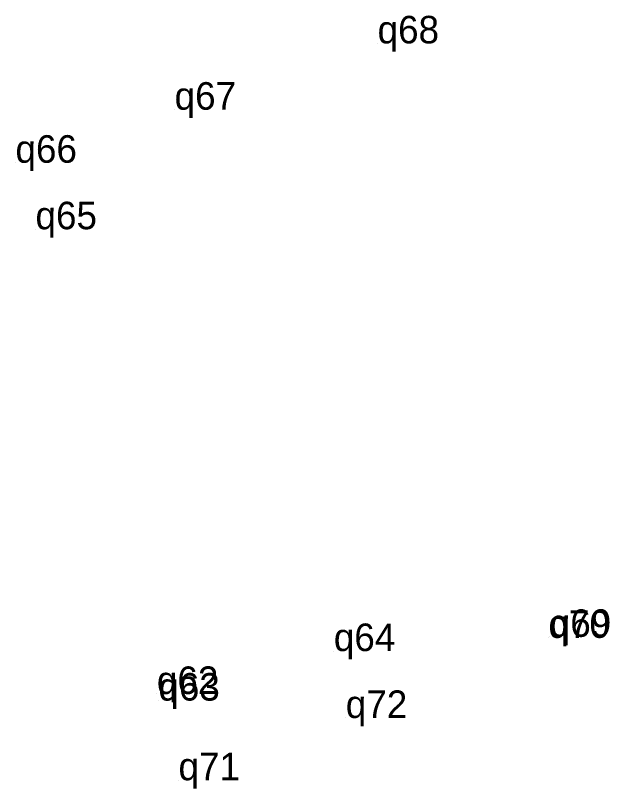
# Model space of a CAD drawing. Extents: x -2 to 54773767, y -1 to 183694297.
# Drawn here: x 552319.4 to 552358.2, y 1822823 to 1822873.5 of the extents above; entities that cross this region are included whole.
import ezdxf

# ---------------------------------------------------------------- set-up
doc = ezdxf.new("R2010")
doc.units = 0
doc.layers.add('Level 12', color=7, linetype='Continuous')
doc.layers.add('Level 7', color=7, linetype='Continuous')

msp = doc.modelspace()

# ---------------------------------------------------------------- linework, layer by layer
at = {"layer": 'Level 7'}
for p, q in [((552343.057, 1822871.678), (552343.057, 1822871.678)), ((552329.793, 1822867.344), (552329.793, 1822867.344)), ((552319.394, 1822863.876), (552319.394, 1822863.876)), ((552320.702, 1822859.528), (552320.702, 1822859.528)), ((552354.222, 1822832.81), (552354.222, 1822832.81)), ((552354.311, 1822832.878), (552354.311, 1822832.878)), ((552340.198, 1822831.95), (552340.198, 1822831.95)), ((552328.634, 1822829.144), (552328.634, 1822829.144)), ((552328.733, 1822828.712), (552328.733, 1822828.712)), ((552340.979, 1822827.576), (552340.979, 1822827.576)), ((552330.048, 1822823.505), (552330.048, 1822823.505))]:
    msp.add_line(p, q, dxfattribs=at)

# ---------------------------------------------------------------- texts
at = {"layer": 'Level 12'}
for s, p in [('q68', (552343.057, 1822871.678)), ('q67', (552329.793, 1822867.344)), ('q66', (552319.394, 1822863.876)), ('q65', (552320.702, 1822859.528)), ('q70', (552354.222, 1822832.81)), ('q69', (552354.311, 1822832.878)), ('q64', (552340.198, 1822831.95)), ('q62', (552328.634, 1822829.144)), ('q63', (552328.733, 1822828.712)), ('q72', (552340.979, 1822827.576)), ('q71', (552330.048, 1822823.505))]:
    msp.add_text(s, height=1.8, dxfattribs=at).set_placement(p)

doc.saveas('drawing.dxf')
